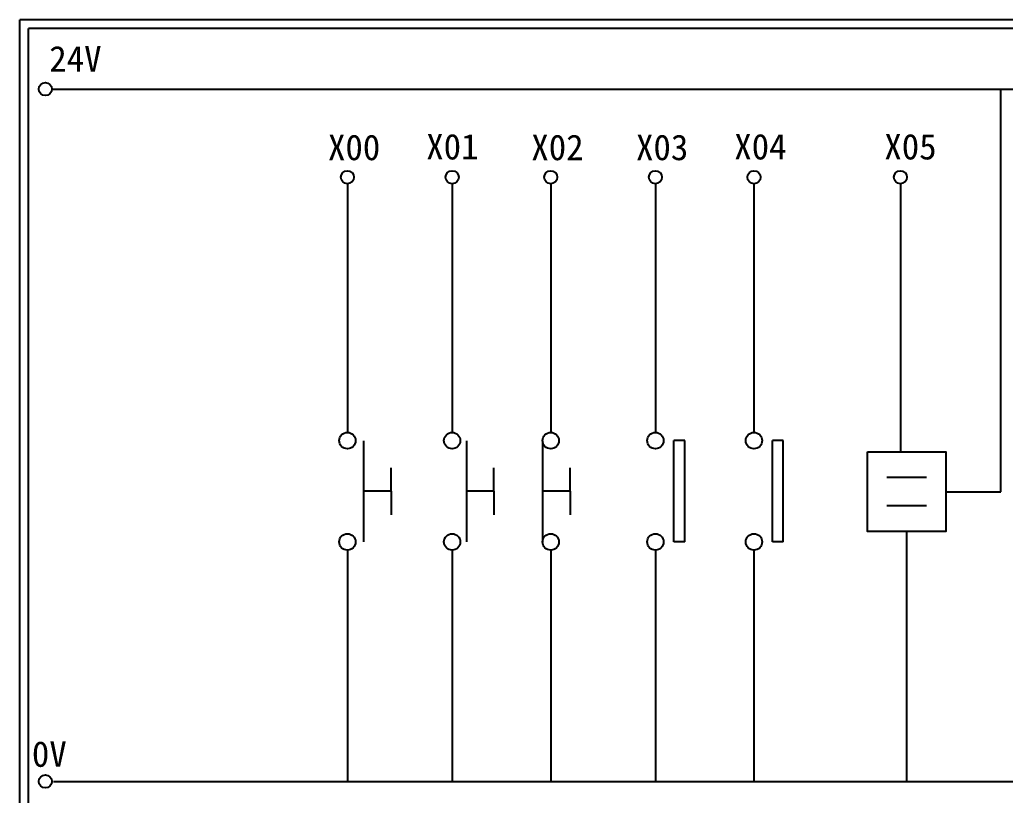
# Model space of a CAD drawing. Extents: x 275 to 562, y 265 to 469.
# Drawn here: x 274.9 to 413.3, y 359.9 to 468.9 of the extents above; entities that cross this region are included whole.
import ezdxf

# ---------------------------------------------------------------- set-up
doc = ezdxf.new("R2010")
doc.units = 0
doc.layers.get('0').update_dxf_attribs({"linetype": 'CONTINUOUS'})
doc.layers.add('圖框層', color=7, linetype='CONTINUOUS')
doc.layers.add('標尺寸層', color=3, linetype='CONTINUOUS')
doc.styles.add('STSL', font='kaiu.ttf')

msp = doc.modelspace()

# ---------------------------------------------------------------- linework, layer by layer
for p, q in [((368.31, 409.78), (366.8, 409.78)), ((382.15, 409.78), (380.65, 409.78)), ((327.07, 402.66), (327.07, 405.97)), ((341.52, 402.66), (341.52, 405.97)), ((352.2, 402.66), (352.2, 405.97)), ((327.07, 402.66), (327.07, 399.35)), ((341.52, 402.66), (341.52, 399.35)), ((352.2, 402.66), (352.2, 399.35)), ((405, 402.6), (412.71, 402.6)), ((368.31, 395.55), (366.8, 395.55)), ((382.15, 395.55), (380.65, 395.55))]:
    msp.add_line(p, q)
msp.add_lwpolyline([(393.97, 408.18), (405, 408.18), (405, 397.02), (393.97, 397.02)], close=True)
at = {"layer": '圖框層', "color": 7}
for p, q in [((561.9, 468.91), (274.9, 468.91)), ((274.9, 264.95), (274.9, 468.91)), ((560.65, 467.66), (276.15, 467.66)), ((276.15, 266.2), (276.15, 467.66))]:
    msp.add_line(p, q, dxfattribs=at)
at = {"layer": '標尺寸層', "color": 7}
for p, q in [((279.42, 459.17), (557.02, 459.17)), ((320.93, 445.86), (320.93, 410.93)), ((335.64, 445.86), (335.64, 410.93)), ((349.49, 445.86), (349.49, 410.93)), ((364.2, 445.86), (364.2, 410.93)), ((378.04, 445.86), (378.04, 410.93)), ((398.61, 445.86), (398.61, 408.18)), ((323.21, 409.77), (323.21, 395.54)), ((337.65, 409.77), (337.65, 395.54)), ((348.33, 409.77), (348.33, 395.54)), ((366.8, 395.55), (366.8, 409.78)), ((368.31, 395.55), (368.31, 409.78)), ((380.65, 395.55), (380.65, 409.78)), ((382.15, 395.55), (382.15, 409.78)), ((396.72, 404.63), (402.29, 404.63)), ((327.07, 402.66), (323.21, 402.66)), ((341.52, 402.66), (337.65, 402.66)), ((352.2, 402.66), (348.33, 402.66)), ((396.72, 400.66), (402.29, 400.66)), ((320.93, 394.41), (320.93, 361.9)), ((320.93, 394.4), (320.93, 361.9)), ((335.64, 394.41), (335.64, 361.9)), ((335.64, 394.4), (335.64, 361.9)), ((349.49, 394.41), (349.49, 361.9)), ((349.49, 394.4), (349.49, 361.9)), ((364.2, 394.41), (364.2, 361.9)), ((364.2, 394.4), (364.2, 361.9)), ((378.04, 394.41), (378.04, 361.9)), ((378.04, 394.4), (378.04, 361.9)), ((279.63, 361.9), (557.5, 361.9))]:
    msp.add_line(p, q, dxfattribs=at)
at = {"layer": '標尺寸層', "color": 0}
for p, q in [((412.71, 402.6), (412.71, 459.17)), ((399.48, 397.02), (399.48, 361.9))]:
    msp.add_line(p, q, dxfattribs=at)
at = {"layer": '標尺寸層', "color": 7}
for centre, radius in [((278.5, 459.17), 0.92), ((320.93, 446.78), 0.92), ((320.93, 446.78), 0.92), ((335.64, 446.78), 0.92), ((349.49, 446.78), 0.92), ((349.49, 446.78), 0.92), ((364.2, 446.78), 0.92), ((378.04, 446.78), 0.92), ((378.04, 446.78), 0.92), ((398.61, 446.78), 0.92), ((320.93, 409.78), 1.15), ((335.64, 409.78), 1.15), ((349.49, 409.78), 1.15), ((364.2, 409.78), 1.15), ((378.04, 409.78), 1.15), ((320.93, 395.55), 1.15), ((335.64, 395.55), 1.15), ((349.49, 395.55), 1.15), ((364.2, 395.55), 1.15), ((378.04, 395.55), 1.15), ((278.5, 361.9), 0.92)]:
    msp.add_circle(centre, radius, dxfattribs=at)

# ---------------------------------------------------------------- texts
at = {"layer": '圖框層', "color": 4, "style": 'STSL'}
for s, p in [('24V', (279.05, 461.63)), ('X00', (318.2, 449.18)), ('X01', (332, 449.28)), ('X02', (346.76, 449.18)), ('X03', (361.47, 449.18)), ('X04', (375.27, 449.28)), ('X05', (396.35, 449.28)), ('0V', (276.61, 363.95))]:
    msp.add_text(s, height=3.6, dxfattribs=at).set_placement(p)

doc.saveas('drawing.dxf')
